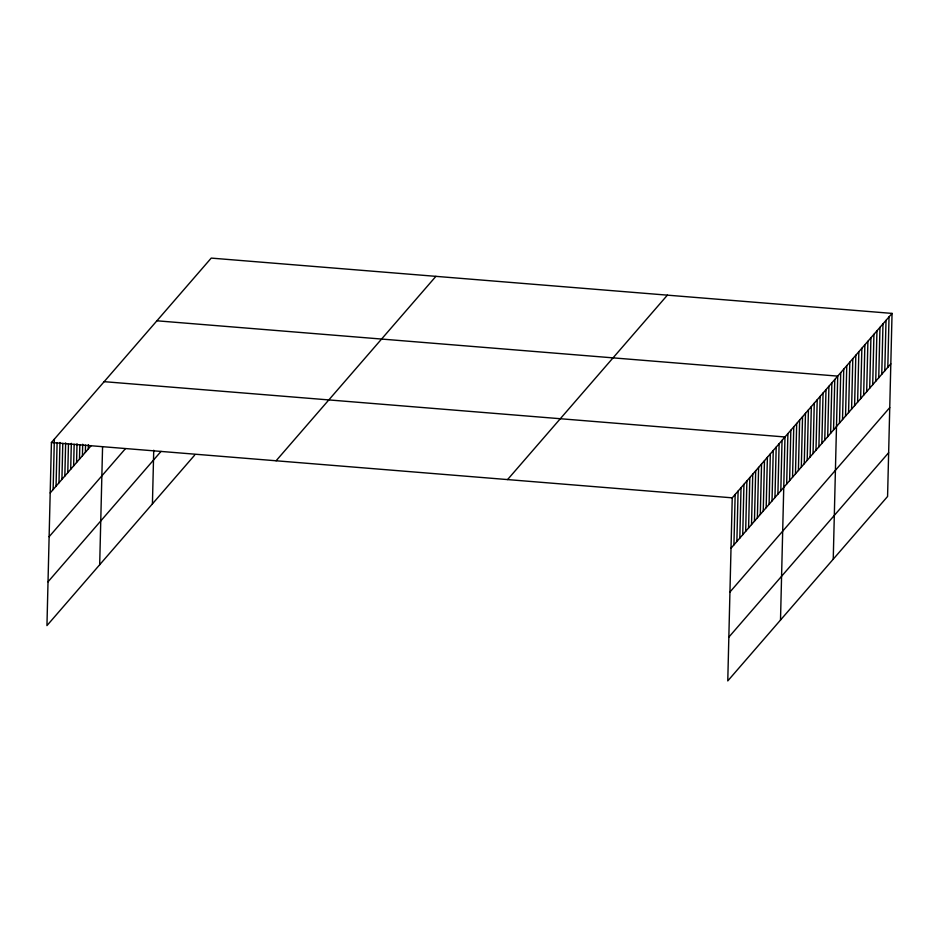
<?xml version="1.0" encoding="UTF-8"?>
<svg xmlns="http://www.w3.org/2000/svg" width="939" height="939" viewBox="0 0 939 939"><rect width="100%" height="100%" fill="white"/><g stroke="black" fill="none" stroke-linecap="round" stroke-linejoin="round"><path stroke-width="1.41" d="M892.05 313.403L732.244 497.834L727.772 680.904L887.578 496.473L892.05 313.403L211.228 258.096L51.422 442.527L46.95 625.597L194.69 455.098M53.124 489.571L54.356 439.147M56.047 486.191L57.103 442.962M58.981 482.81L59.967 442.469M61.915 479.43L62.796 443.408M64.838 476.05L65.648 442.903M67.772 472.669L68.477 443.854M70.695 469.277L71.329 443.349M73.629 465.897L74.158 444.288M76.564 462.516L77.021 443.795M79.486 459.136L79.838 444.734M82.421 455.755L82.702 444.229M85.355 452.375L85.531 445.168M88.278 448.995L88.383 444.675M99.687 564.738L102.562 447.14M152.423 503.867L153.738 450.239M733.934 544.878L735.167 494.454M736.869 541.498L738.101 491.074M739.803 538.117L741.035 487.693M742.726 534.737L743.958 484.313M745.66 531.357L746.892 480.921M748.583 527.976L749.815 477.54M751.517 524.596L752.749 474.16M754.451 521.215L755.684 470.779M757.374 517.835L758.606 467.399M760.308 514.443L761.541 464.019M763.243 511.062L764.475 460.638M766.165 507.682L767.398 457.258M769.1 504.302L770.332 453.877M772.022 500.921L773.255 450.497M774.957 497.541L776.189 447.117M777.891 494.16L779.124 443.736M780.814 490.78L782.046 440.356M780.509 620.045L784.981 436.975L104.159 381.668M786.671 484.019L787.903 433.595M789.605 480.639L790.838 430.215M792.539 477.258L793.772 426.834M795.462 473.878L796.695 423.442M798.396 470.498L799.629 420.062M801.319 467.117L802.552 416.681M804.254 463.737L805.486 413.301M807.188 460.356L808.42 409.92M810.111 456.964L811.343 406.54M813.045 453.584L814.277 403.16M815.979 450.204L817.212 399.779M818.902 446.823L820.134 396.399M821.836 443.443L823.069 393.018M824.759 440.062L825.991 389.638M827.693 436.682L828.926 386.258M830.628 433.302L831.86 382.877M833.55 429.921L834.783 379.497M833.245 559.186L837.717 376.116L156.895 320.798M839.501 423.055L840.734 372.63M842.518 419.569L843.75 369.144M845.534 416.094L846.767 365.658M848.563 412.608L849.795 362.172M851.579 409.122L852.812 358.698M854.596 405.636L855.828 355.212M857.612 402.15L858.845 351.726M860.629 398.676L861.861 348.24M863.645 395.19L864.878 344.766M866.674 391.704L867.906 341.28M869.69 388.218L870.923 337.794M872.707 384.732L873.939 334.307M875.723 381.257L876.956 330.821M878.74 377.771L879.972 327.347M881.756 374.285L882.989 323.861M884.784 370.799L886.017 320.375M887.801 367.313L889.033 316.889M50.19 492.952L91.212 445.614M49.121 536.721L125.298 448.819M48.018 581.816L161.038 451.389M276.089 460.779L435.907 276.348M507.576 479.583L667.383 295.151M731.011 548.259L890.818 363.839M729.943 592.028L889.749 407.608M728.84 637.135L888.646 452.704M51.422 442.527L732.244 497.834"/></g></svg>
